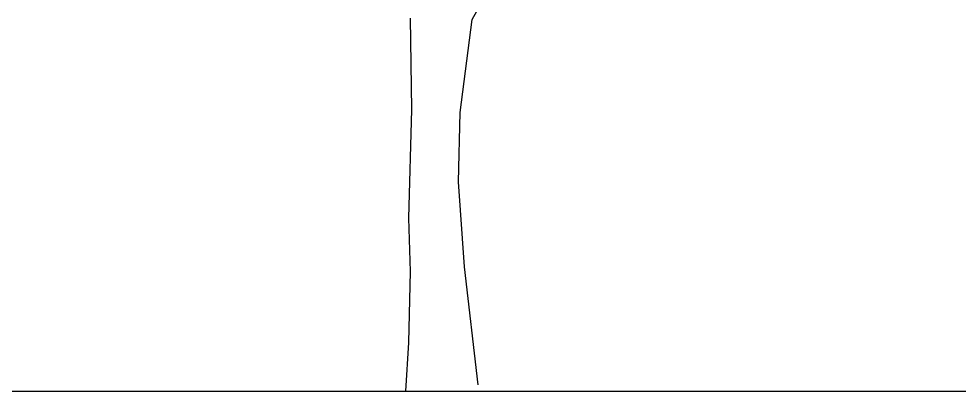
# Model space of a CAD drawing. Header units: millimetres. Extents: x 454 to 24074, y 929 to 15016.
# Drawn here: x 17479 to 20249, y 941 to 2039 of the extents above; entities that cross this region are included whole.
import ezdxf

# ---------------------------------------------------------------- set-up
doc = ezdxf.new("R2010")
doc.units = ezdxf.units.MM
doc.linetypes.add('0', pattern=[0])
doc.layers.add('cadblocksdwg.com', color=255, linetype='Continuous')

# ---------------------------------------------------------------- blocks, each defined once
blk = doc.blocks.new('Trees side 022_cad-block.com')
at = {"linetype": '0'}
for p, q in [((382.2, 2147.5), (512.5, 2384.1)), ((34.7, 1628.8), (26.1, 2156.6)), ((312.7, 1610.6), (382.2, 2147.5)), ((17.4, 1000.9), (34.7, 1628.8)), ((304, 1210.2), (312.7, 1610.6)), ((338.7, 718.9), (304, 1210.2)), ((26.1, 691.6), (17.4, 1000.9)), ((416.9, 36.4), (338.7, 718.9)), ((17.4, 282.1), (26.1, 691.6)), ((0, 0), (17.4, 282.1))]:
    blk.add_line(p, q, dxfattribs=at)

msp = doc.modelspace()

# ---------------------------------------------------------------- linework, layer by layer
msp.add_lwpolyline([(671.1, 940.9), (23739, 940.9)])

# ---------------------------------------------------------------- block references
at = {"layer": 'cadblocksdwg.com', "xscale": 0.5103099452236204, "yscale": 0.5103099452236204, "zscale": 0.5103099452236204}
msp.add_blockref('Trees side 022_cad-block.com', (18619.1, 940.9), dxfattribs=at)

doc.saveas('drawing.dxf')
